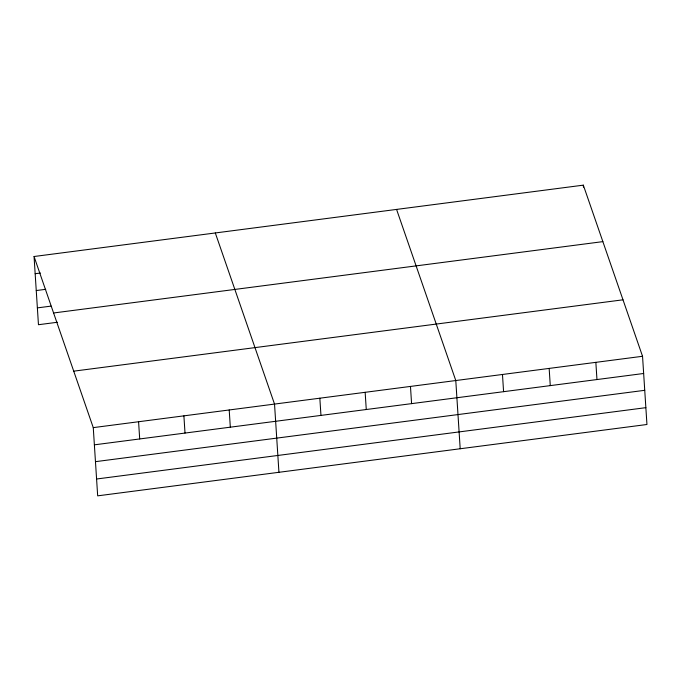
<?xml version="1.0" encoding="UTF-8"?>
<svg xmlns="http://www.w3.org/2000/svg" width="681" height="681" viewBox="0 0 681 681"><rect width="100%" height="100%" fill="white"/><g stroke="black" fill="none" stroke-linecap="round" stroke-linejoin="round"><path stroke-width="1.02" d="M34.05 256.507L583.328 185.155L642.541 356.282L646.95 424.493L97.672 495.845L93.263 427.625L34.05 256.507L38.459 324.718L57.434 322.258M35.165 273.711L40.434 273.03M36.255 290.549L45.738 289.314M37.37 307.889L51.075 306.11M53.595 312.979L602.864 241.627M73.727 371.162L622.996 299.81M93.263 427.625L642.541 356.282M94.378 444.838L643.656 373.486M95.468 461.667L644.737 390.315M96.591 479.007L645.86 407.664M396.572 209.416L455.785 380.534L460.194 448.753M215.307 232.962L274.528 404.08L278.938 472.299M595.849 362.343L596.965 379.547M583.328 185.155L583.455 187.181M549.158 368.404L550.274 385.616M502.476 374.473L503.582 391.677M410.473 386.425L411.579 403.629M365.152 392.307L366.267 409.519M319.84 398.198L320.955 415.401M229.208 409.971L230.323 427.174M183.896 415.853L185.011 433.065M138.584 421.743L139.69 438.947"/></g></svg>
